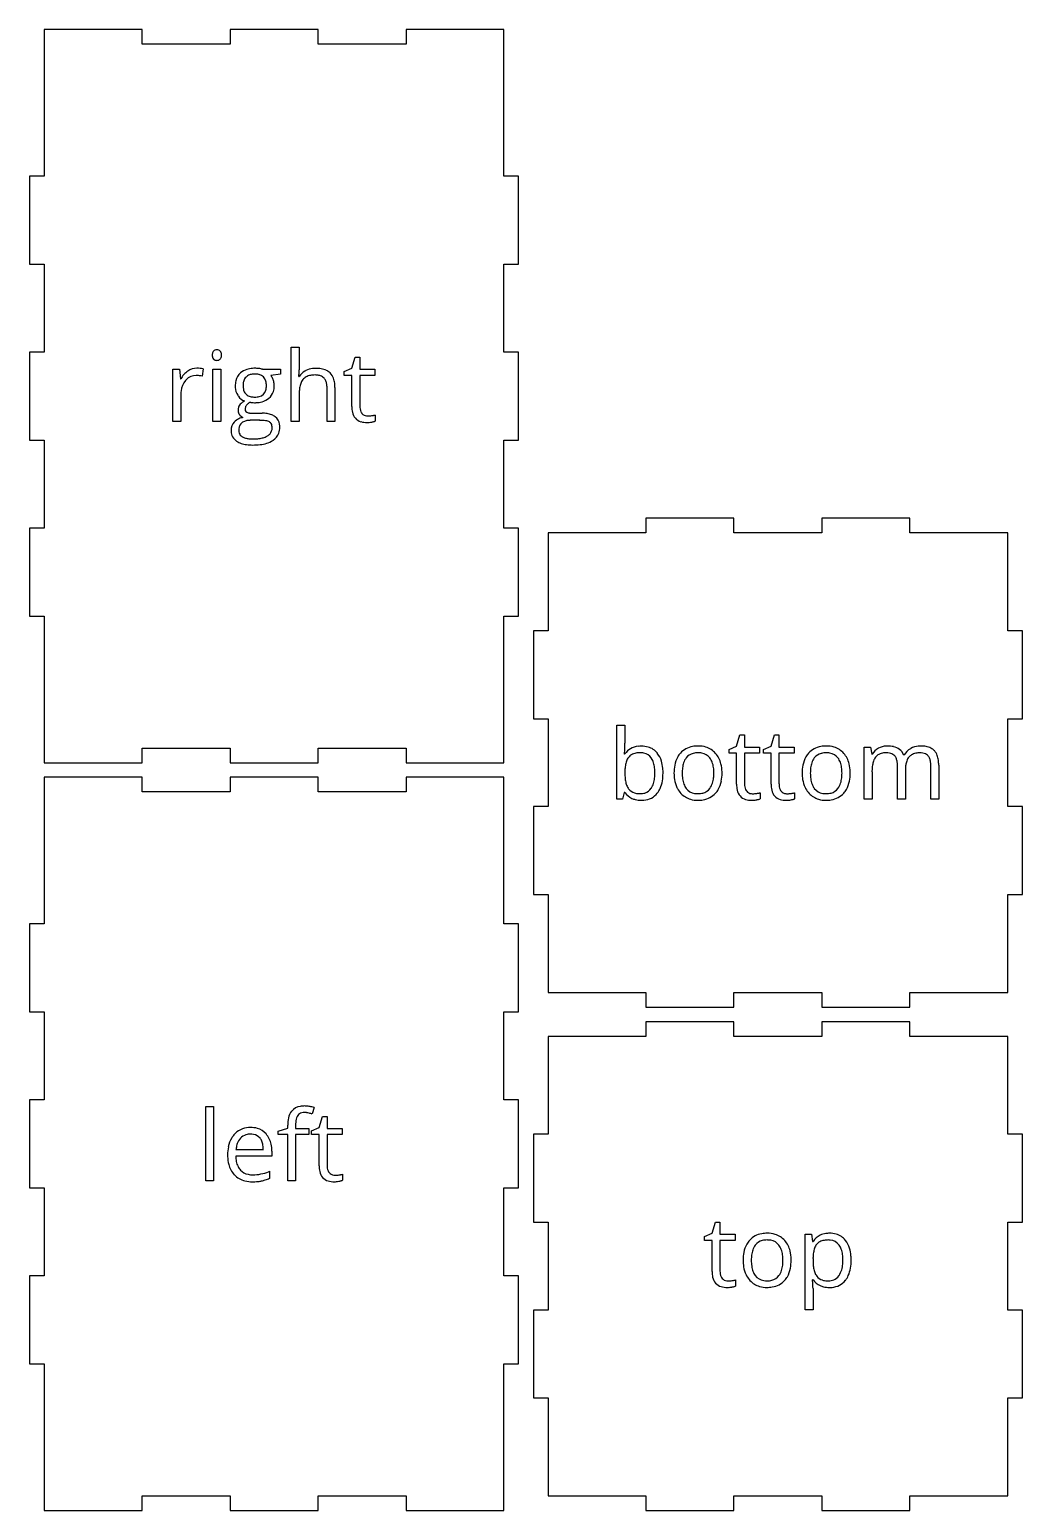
# Model space of a CAD drawing. Header units: inches. Extents: x 0 to 306, y 3 to 306.
# Drawn here: x 103 to 306, y 3 to 306 of the extents above; entities that cross this region are included whole.
import ezdxf

# ---------------------------------------------------------------- set-up
doc = ezdxf.new("R2010")
doc.units = ezdxf.units.IN

msp = doc.modelspace()

# ---------------------------------------------------------------- linework, layer by layer
at = {"layer": 'bottom_labelLayer'}
for p, q in [((223.1, 148.5), (223.1, 163.7)), ((223.1, 163.7), (224.72, 163.7)), ((224.72, 163.7), (224.72, 160)), ((247.55, 159.4), (248.24, 161.68)), ((248.24, 161.68), (249.17, 161.68)), ((249.17, 161.68), (249.17, 159.2)), ((254.61, 159.4), (255.3, 161.68)), ((255.3, 161.68), (256.23, 161.68)), ((256.23, 161.68), (256.23, 159.2)), ((224.64, 157.78), (224.72, 157.78)), ((246.02, 158.72), (247.55, 159.4)), ((246.02, 157.94), (246.02, 158.72)), ((247.55, 157.94), (246.02, 157.94)), ((247.55, 151.58), (247.55, 157.94)), ((249.17, 159.2), (252.28, 159.2)), ((252.28, 157.94), (249.17, 157.94)), ((249.17, 157.94), (249.17, 151.64)), ((252.28, 159.2), (252.28, 157.94)), ((253.08, 158.72), (254.61, 159.4)), ((253.08, 157.94), (253.08, 158.72)), ((254.61, 157.94), (253.08, 157.94)), ((254.61, 151.58), (254.61, 157.94)), ((256.23, 159.2), (259.34, 159.2)), ((259.34, 157.94), (256.23, 157.94)), ((256.23, 157.94), (256.23, 151.64)), ((259.34, 159.2), (259.34, 157.94)), ((273.64, 148.5), (273.64, 159.2)), ((273.64, 159.2), (274.96, 159.2)), ((274.96, 159.2), (275.22, 157.74)), ((275.22, 157.74), (275.3, 157.74)), ((281.74, 157.58), (281.82, 157.58)), ((280.45, 148.5), (280.45, 155.46)), ((287.28, 148.5), (287.28, 155.46)), ((288.9, 155.48), (288.9, 148.5)), ((275.26, 154.12), (275.26, 148.5)), ((282.07, 154.48), (282.07, 148.5)), ((224.26, 148.5), (223.1, 148.5)), ((224.6, 149.88), (224.26, 148.5)), ((224.72, 149.88), (224.6, 149.88)), ((252.36, 149.84), (252.36, 148.6)), ((259.42, 149.84), (259.42, 148.6)), ((275.26, 148.5), (273.64, 148.5)), ((282.07, 148.5), (280.45, 148.5)), ((288.9, 148.5), (287.28, 148.5))]:
    msp.add_line(p, q, dxfattribs=at)
for centre, radius, start, end in [((204.49, 159.37), 20.22, 355.4715, 355.653), ((200.33, 159.66), 24.39, 355.7239, 358.1259), ((190.92, 159.98), 33.8, 358.1123, 0.0484), ((227.74, 155.67), 3.69, 95.1835, 145.1109), ((227.16, 155.75), 2.16, 120.1403, 142.4249), ((227.47, 155.17), 2.82, 100.4469, 119.6701), ((227.81, 153.47), 4.56, 89.5731, 100.7324), ((228.07, 153.84), 5.54, 89.8744, 96.8145), ((227.87, 154.27), 3.75, 78.6781, 90.375), ((228.13, 154.42), 4.95, 74.2393, 90.5624), ((228.19, 155.62), 2.36, 35.5408, 79.8011), ((228.46, 155.63), 3.71, 38.5631, 74.067), ((227.61, 154.97), 4.78, 16.4709, 38.4075), ((239.41, 154.95), 4.48, 138.176, 150.2287), ((239.25, 155.07), 4.29, 99.1759, 137.9833), ((239.29, 155.4), 2.58, 103.4685, 142.3119), ((239.67, 153.1), 6.3, 89.7326, 100.076), ((239.62, 154.16), 3.86, 89.4806, 103.8805), ((239.67, 153.93), 4.09, 79.3454, 90.3175), ((239.76, 153.95), 5.45, 73.5223, 90.5692), ((239.99, 155.32), 2.67, 37.9578, 80.4006), ((240.07, 155.11), 4.24, 41.1446, 73.2134), ((239.46, 154.59), 5.05, 13.5014, 41.0703), ((265.61, 154.95), 4.48, 138.176, 150.2287), ((265.46, 155.07), 4.29, 99.1759, 137.9833), ((265.49, 155.4), 2.58, 103.4685, 142.3119), ((265.87, 153.1), 6.3, 89.7326, 100.076), ((265.82, 154.16), 3.86, 89.4806, 103.8805), ((265.88, 153.93), 4.09, 79.3454, 90.3175), ((265.96, 153.95), 5.45, 73.5223, 90.5692), ((266.19, 155.32), 2.67, 37.9578, 80.4006), ((266.28, 155.11), 4.24, 41.1446, 73.2134), ((265.67, 154.59), 5.05, 13.5014, 41.0703), ((278.04, 156.12), 3.19, 117.121, 149.5424), ((277.65, 155.81), 2.12, 123.702, 142.3022), ((277.86, 155.44), 2.55, 101.1546, 123.0656), ((278.37, 155.55), 3.85, 93.8343, 117.5072), ((278.17, 154), 4.03, 89.5573, 101.4832), ((278.46, 154.75), 4.65, 89.9662, 94.2831), ((278.2, 154.23), 3.8, 85.5238, 90.0794), ((278.51, 154.09), 5.31, 77.5572, 90.5513), ((278.31, 155.33), 2.69, 72.3601, 85.9562), ((278.62, 156.27), 1.7, 41.0611, 72.8993), ((279, 156.21), 3.13, 52.7027, 78.0054), ((279.18, 156.54), 2.77, 22.2098, 51.4971), ((284.76, 155.9), 3.38, 119.4042, 150.1829), ((284.45, 155.78), 2.15, 122.3597, 140.2884), ((285.13, 155.33), 4.07, 118.2585, 120.063), ((285.13, 155.29), 4.1, 95.8635, 117.9693), ((284.69, 155.35), 2.63, 101.0032, 121.7841), ((285, 153.85), 4.17, 89.5621, 101.2962), ((285.27, 154.28), 5.12, 89.9197, 96.2618), ((285.04, 154.26), 3.76, 85.8144, 90.0685), ((285.31, 153.76), 5.64, 79.9361, 90.3804), ((285.14, 155.33), 2.69, 72.6395, 86.2568), ((285.45, 156.26), 1.71, 41.0408, 73.1793), ((285.69, 155.8), 3.57, 62.9723, 80.1665), ((286.08, 156.6), 2.67, 44.229, 62.6229), ((285.97, 156.55), 2.79, 19.5612, 43.3161), ((233.45, 154.06), 8.73, 171.0668, 177.8457), ((229.84, 154.64), 5.07, 160.8926, 171.2334), ((227.68, 155.41), 2.78, 143.3382, 161.256), ((227.92, 155.43), 2.69, 32.7035, 35.5241), ((227.2, 155.02), 3.52, 15.7779, 32.0151), ((224.87, 154.33), 5.95, 6.1649, 16.0397), ((221.27, 153.92), 9.58, 359.7681, 6.3095), ((225.18, 154.21), 7.32, 5.1338, 16.7973), ((222.12, 153.88), 10.41, 359.8779, 5.4094), ((243.18, 153.92), 8.42, 169.2443, 180.3881), ((240.32, 154.48), 5.5, 150.7112, 169.4695), ((245.01, 153.9), 8.57, 173.0086, 180.2464), ((241.91, 154.29), 5.44, 162.0653, 173.1675), ((239.92, 154.96), 3.35, 142.9026, 162.375), ((239.44, 154.93), 3.34, 20.0257, 37.4351), ((237.79, 154.33), 5.1, 7.744, 20.069), ((234.83, 153.9), 8.09, 359.7076, 7.8973), ((237.11, 153.97), 7.48, 1.1277, 13.88), ((269.38, 153.92), 8.42, 169.2443, 180.3881), ((266.52, 154.48), 5.5, 150.7112, 169.4695), ((271.21, 153.9), 8.57, 173.0086, 180.2464), ((268.11, 154.29), 5.44, 162.0653, 173.1675), ((266.12, 154.96), 3.35, 142.9026, 162.375), ((265.64, 154.93), 3.34, 20.0257, 37.4351), ((263.99, 154.33), 5.1, 7.744, 20.069), ((261.03, 153.9), 8.09, 359.7076, 7.8973), ((263.31, 153.97), 7.48, 1.1277, 13.88), ((283.41, 154.26), 8.15, 171.3042, 178.3501), ((280.12, 154.77), 4.82, 161.0235, 171.4469), ((278.14, 155.48), 2.72, 143.077, 161.3914), ((278.41, 156.12), 1.96, 20.7071, 40.0217), ((277.43, 155.75), 3, 7.9865, 20.795), ((275.67, 155.49), 4.78, 359.6948, 8.1472), ((289.2, 154.52), 7.13, 172.3777, 180.1829), ((286.5, 154.89), 4.4, 160.8732, 172.5272), ((284.88, 155.47), 2.68, 140.9765, 161.1699), ((285.23, 156.12), 1.96, 20.7071, 40.0217), ((284.26, 155.75), 3, 7.9865, 20.795), ((282.5, 155.49), 4.78, 359.6948, 8.1472), ((284.27, 155.91), 4.6, 7.5042, 19.9645), ((281.46, 155.52), 7.44, 359.7107, 7.6907), ((237.21, 153.87), 12.49, 177.6177, 180.0426), ((235.44, 153.82), 10.72, 179.7763, 185.7075), ((231.21, 153.38), 6.47, 185.5925, 194.2051), ((228.51, 152.68), 3.67, 193.943, 208.0218), ((227, 152.79), 3.72, 326.7105, 343.6662), ((224.83, 153.46), 5.99, 343.4171, 353.6369), ((221.56, 153.85), 9.29, 353.4935, 0.2206), ((226.33, 153.24), 6.14, 335.8306, 350.8255), ((223.02, 153.81), 9.5, 350.6563, 0.338), ((242.87, 153.83), 8.11, 179.7745, 189.0933), ((240.79, 153.48), 6, 188.9103, 205.3171), ((244.65, 153.82), 8.21, 179.706, 187.9161), ((241.64, 153.39), 5.17, 187.7639, 200.0977), ((239.98, 152.78), 3.4, 200.0846, 216.9132), ((239.31, 152.83), 3.48, 323.0089, 342.6391), ((237.32, 153.48), 5.58, 342.3616, 353.7537), ((234.37, 153.83), 8.54, 353.5363, 0.2014), ((239.04, 153.24), 5.5, 330.2507, 349.4116), ((236.22, 153.81), 8.37, 349.1762, 0.3863), ((235.08, 153.86), 9.51, 359.9919, 1.5419), ((252.65, 151.52), 5.1, 179.3551, 192.8478), ((252.44, 151.62), 3.26, 179.6417, 189.7506), ((259.71, 151.52), 5.1, 179.3551, 192.8478), ((259.5, 151.62), 3.26, 179.6417, 189.7506), ((269.07, 153.83), 8.11, 179.7745, 189.0933), ((266.99, 153.48), 6, 188.9103, 205.3171), ((270.85, 153.82), 8.21, 179.706, 187.9161), ((267.84, 153.39), 5.17, 187.7639, 200.0977), ((266.18, 152.78), 3.4, 200.0846, 216.9132), ((265.51, 152.83), 3.48, 323.0089, 342.6391), ((263.52, 153.48), 5.58, 342.3616, 353.7537), ((260.58, 153.83), 8.54, 353.5363, 0.2014), ((265.24, 153.24), 5.5, 330.2507, 349.4116), ((262.42, 153.81), 8.37, 349.1762, 0.3863), ((261.28, 153.86), 9.51, 359.9919, 1.5419), ((286.54, 154.12), 11.29, 178.0976, 180.0253), ((290.94, 154.48), 8.87, 179.8932, 180.0008), ((227.64, 151.97), 3.59, 215.585, 245.8362), ((227.41, 152.12), 2.44, 208.5536, 217.5605), ((227.32, 152.09), 2.35, 218.169, 253.8047), ((227.91, 152.6), 4.28, 245.9802, 255.5456), ((227.76, 153.43), 3.77, 253.1382, 266.8483), ((227.88, 154.87), 5.21, 266.3776, 270.0511), ((227.92, 152.89), 3.23, 269.3869, 285.8631), ((228.35, 152.16), 3.84, 274.064, 321.4081), ((228.16, 152.03), 2.33, 286.0163, 326.8497), ((227.79, 152.61), 4.56, 321.3161, 335.5436), ((240.17, 153.22), 5.33, 205.656, 208.4461), ((239.37, 152.73), 4.39, 207.7947, 238.6758), ((239.42, 152.84), 4.51, 238.8115, 253.2428), ((239.37, 152.35), 2.66, 217.301, 261.7099), ((239.59, 153.51), 5.21, 253.5437, 270.4182), ((239.65, 153.69), 4.03, 260.5033, 270.2477), ((239.71, 153.43), 3.77, 269.4482, 284.7256), ((240.01, 152.32), 2.62, 284.5662, 322.6334), ((240.06, 152.67), 4.32, 278.8959, 317.9979), ((239.91, 152.79), 4.52, 318.144, 329.7566), ((250.09, 150.83), 2.45, 190.3818, 253.8772), ((251.29, 151.42), 2.09, 189.548, 205.7873), ((250.81, 151.2), 1.57, 206.1294, 221.4084), ((250.59, 152.54), 4.23, 253.7848, 270.8853), ((250.76, 151.16), 1.51, 221.5949, 262.3505), ((250.89, 151.81), 2.17, 261.3266, 270.1913), ((250.9, 154.97), 5.32, 269.8803, 278.3028), ((250.95, 154.56), 4.91, 278.4159, 279.0077), ((250.36, 158.37), 8.77, 278.959, 280.5104), ((251.29, 151.2), 2.82, 283.307, 288.1198), ((250.93, 155.31), 5.66, 280.4848, 282.6268), ((251.43, 153.1), 3.39, 282.5876, 285.5795), ((251.68, 150.04), 1.59, 287.9888, 295.3048), ((251.68, 152.17), 2.43, 285.7232, 286.2567), ((257.15, 150.83), 2.45, 190.3818, 253.8772), ((258.35, 151.42), 2.09, 189.548, 205.7873), ((257.87, 151.2), 1.57, 206.1294, 221.4084), ((257.65, 152.54), 4.23, 253.7848, 270.8853), ((257.82, 151.16), 1.51, 221.5949, 262.3505), ((257.95, 151.81), 2.17, 261.3266, 270.1913), ((257.96, 154.97), 5.32, 269.8803, 278.3028), ((258.01, 154.56), 4.91, 278.4159, 279.0077), ((257.42, 158.37), 8.77, 278.959, 280.5104), ((258.35, 151.2), 2.82, 283.307, 288.1198), ((257.99, 155.31), 5.66, 280.4848, 282.6268), ((258.49, 153.1), 3.39, 282.5876, 285.5795), ((258.74, 150.04), 1.59, 287.9888, 295.3048), ((258.74, 152.17), 2.43, 285.7232, 286.2567), ((266.37, 153.22), 5.33, 205.656, 208.4461), ((265.57, 152.73), 4.39, 207.7947, 238.6758), ((265.62, 152.84), 4.51, 238.8115, 253.2428), ((265.57, 152.35), 2.66, 217.301, 261.7099), ((265.8, 153.51), 5.21, 253.5437, 270.4182), ((265.86, 153.69), 4.03, 260.5033, 270.2477), ((265.91, 153.43), 3.77, 269.4482, 284.7256), ((266.21, 152.32), 2.62, 284.5662, 322.6334), ((266.26, 152.67), 4.32, 278.8959, 317.9979), ((266.11, 152.79), 4.52, 318.144, 329.7566), ((228.05, 153.22), 4.92, 255.7755, 270.3185), ((228.09, 153.8), 5.5, 269.9226, 275.5482), ((239.66, 154.6), 6.29, 269.7503, 279.8033), ((250.66, 152.46), 4.16, 270.0034, 270.7606), ((250.63, 153.36), 5.05, 270.8932, 275.5484), ((250.45, 155.32), 7.03, 275.526, 279.294), ((250.61, 154.37), 6.06, 279.1862, 280.1143), ((250.88, 152.9), 4.56, 280.007, 283.3735), ((257.72, 152.46), 4.16, 270.0034, 270.7606), ((257.69, 153.36), 5.05, 270.8932, 275.5484), ((257.51, 155.32), 7.03, 275.526, 279.294), ((257.67, 154.37), 6.06, 279.1862, 280.1143), ((257.95, 152.9), 4.56, 280.007, 283.3735), ((265.86, 154.6), 6.29, 269.7503, 279.8033)]:
    msp.add_arc(centre, radius, start, end, dxfattribs=at)
at = {"layer": 'bottom_outsideCutPath'}
for p, q in [((247, 206), (229, 206)), ((229, 206), (229, 203)), ((247, 203), (247, 206)), ((283, 206), (265, 206)), ((265, 206), (265, 203)), ((283, 203), (283, 206)), ((209, 203), (209, 183)), ((211, 203), (209, 203)), ((229, 203), (211, 203)), ((265, 203), (247, 203)), ((303, 203), (283, 203)), ((303, 201), (303, 203)), ((303, 183), (303, 201)), ((209, 183), (206, 183)), ((206, 183), (206, 165)), ((306, 183), (303, 183)), ((306, 165), (306, 183)), ((206, 165), (209, 165)), ((209, 165), (209, 147)), ((303, 147), (303, 165)), ((303, 165), (306, 165)), ((209, 147), (206, 147)), ((206, 147), (206, 129)), ((306, 147), (303, 147)), ((306, 129), (306, 147)), ((206, 129), (209, 129)), ((209, 129), (209, 111)), ((303, 109), (303, 129)), ((303, 129), (306, 129)), ((209, 111), (209, 109)), ((209, 109), (229, 109)), ((229, 109), (229, 106)), ((247, 106), (247, 109)), ((247, 109), (265, 109)), ((265, 109), (265, 106)), ((283, 106), (283, 109)), ((283, 109), (301, 109)), ((301, 109), (303, 109)), ((229, 106), (247, 106)), ((265, 106), (283, 106))]:
    msp.add_line(p, q, dxfattribs=at)
at = {"layer": 'left_labelLayer'}
for p, q in [((139.01, 70.45), (139.01, 85.64)), ((139.01, 85.64), (140.63, 85.64)), ((140.63, 85.64), (140.63, 70.45)), ((161.21, 85.41), (160.79, 84.11)), ((157.39, 81.84), (157.39, 81.15)), ((162.18, 81.34), (162.87, 83.63)), ((162.87, 83.63), (163.81, 83.63)), ((163.81, 83.63), (163.81, 81.15)), ((153.85, 80.62), (155.77, 81.21)), ((153.85, 79.89), (153.85, 80.62)), ((155.77, 79.89), (153.85, 79.89)), ((155.77, 81.21), (155.77, 81.8)), ((155.77, 70.45), (155.77, 79.89)), ((157.39, 81.15), (160.11, 81.15)), ((160.11, 79.89), (157.39, 79.89)), ((157.39, 79.89), (157.39, 70.45)), ((160.11, 81.15), (160.11, 79.89)), ((160.65, 80.67), (162.18, 81.34)), ((160.65, 79.89), (160.65, 80.67)), ((162.18, 79.89), (160.65, 79.89)), ((162.18, 73.52), (162.18, 79.89)), ((163.81, 81.15), (166.91, 81.15)), ((166.91, 79.89), (163.81, 79.89)), ((163.81, 79.89), (163.81, 73.59)), ((166.91, 81.15), (166.91, 79.89)), ((145.19, 76.82), (150.79, 76.82)), ((152.53, 76.53), (152.53, 75.51)), ((152.53, 75.51), (145.15, 75.51)), ((140.63, 70.45), (139.01, 70.45)), ((152.07, 72.39), (152.07, 70.94)), ((157.39, 70.45), (155.77, 70.45)), ((166.99, 71.78), (166.99, 70.54))]:
    msp.add_line(p, q, dxfattribs=at)
for centre, radius, start, end in [((158.75, 82.86), 2.84, 98.2552, 139.6203), ((159.19, 80.82), 4.93, 89.6697, 99.9314), ((159.19, 80.53), 5.22, 81.5641, 89.7018), ((158.82, 77.97), 7.81, 75.974, 81.6565), ((158.19, 75.36), 10.49, 73.2964, 76.0946), ((162.34, 81.88), 6.57, 167.5776, 180.6587), ((159.25, 82.6), 3.4, 141.7434, 168.2322), ((162.95, 81.94), 5.56, 171.6528, 178.4383), ((165.04, 81.85), 7.65, 178.1974, 180.0232), ((160.73, 82.27), 3.31, 161.8438, 171.7847), ((159.37, 82.73), 1.88, 145.0689, 162.1802), ((158.97, 82.98), 1.4, 102.7677, 144.338), ((159.17, 82.23), 2.19, 89.4859, 103.4197), ((159.17, 80.93), 3.49, 83.076, 89.7927), ((158.96, 79.21), 5.21, 76.5183, 83.0217), ((158.35, 76.62), 7.87, 71.9613, 76.5919), ((149.21, 76.33), 5.68, 149.4071, 169.1854), ((148.43, 76.74), 4.8, 140.1056, 148.9067), ((147.96, 77.18), 4.15, 92.4763, 140.5386), ((148.48, 77.01), 3.2, 138.0995, 160.5866), ((147.93, 77.49), 2.47, 106.4657, 137.9176), ((148.12, 76.79), 3.2, 89.4422, 106.209), ((148.17, 75.61), 5.73, 89.9638, 93.9176), ((148.17, 76.66), 3.33, 79.6468, 90.291), ((148.22, 76.41), 4.94, 74.2126, 90.545), ((148.41, 77.74), 2.22, 40.0823, 80.6243), ((148.53, 77.55), 3.76, 41.2065, 74.0233), ((148.18, 77.57), 2.51, 23.4821, 39.7072), ((147.94, 77.04), 4.53, 11.5994, 41.1496), ((151.99, 75.77), 8.51, 168.9539, 180.3843), ((151.29, 76.26), 6.12, 172.1546, 174.7616), ((149.9, 76.49), 4.71, 160.3354, 172.5315), ((147.24, 77.18), 3.52, 8.7342, 23.2772), ((145.26, 76.85), 5.52, 359.6745, 8.9225), ((145.93, 76.57), 6.6, 359.6148, 12.0336), ((152.73, 75.71), 9.26, 179.9888, 181.7991), ((150.65, 75.59), 7.17, 181.3575, 194.492), ((148.33, 74.95), 4.77, 194.0877, 223.0538), ((151.66, 75.64), 6.51, 181.1447, 190.8007), ((149.36, 75.18), 4.17, 190.6006, 206.0275), ((148.35, 74.7), 3.04, 206.295, 222.5558), ((167.28, 73.47), 5.1, 179.3551, 192.8478), ((167.07, 73.57), 3.26, 179.6417, 189.7506), ((165.92, 73.37), 2.09, 189.548, 205.7873), ((148.08, 74.77), 4.46, 223.5466, 256.1957), ((148.26, 74.66), 2.95, 223.0645, 258.1401), ((148.54, 76.55), 6.3, 256.0088, 270.4848), ((148.62, 76.13), 4.46, 257.5312, 270.4319), ((148.6, 83.46), 13.21, 269.9669, 271.9931), ((148.62, 80.23), 8.56, 270.1984, 292.209), ((148.72, 80.27), 10.02, 271.912, 275.9727), ((149.07, 77.08), 6.81, 275.9054, 281.6604), ((148.89, 77.69), 7.44, 281.9936, 287.8851), ((148.19, 79.87), 9.73, 287.9023, 293.4862), ((148.21, 81.41), 9.81, 291.8255, 293.1613), ((164.72, 72.77), 2.45, 190.3818, 253.8772), ((165.44, 73.15), 1.57, 206.1294, 221.4084), ((165.22, 74.48), 4.23, 253.7848, 270.8853), ((165.39, 73.11), 1.51, 221.5949, 262.3505), ((165.52, 73.76), 2.17, 261.3266, 270.1913), ((165.29, 74.41), 4.16, 270.0034, 270.7606), ((165.27, 75.3), 5.05, 270.8932, 275.5484), ((165.54, 76.91), 5.32, 269.8803, 278.3028), ((165.08, 77.27), 7.03, 275.526, 279.294), ((165.25, 76.32), 6.06, 279.1862, 280.1143), ((165.59, 76.51), 4.91, 278.4159, 279.0077), ((165.52, 74.84), 4.56, 280.007, 283.3735), ((164.99, 80.32), 8.77, 278.959, 280.5104), ((165.92, 73.15), 2.82, 283.307, 288.1198), ((165.56, 77.26), 5.66, 280.4848, 282.6268), ((166.06, 75.04), 3.39, 282.5876, 285.5795), ((166.31, 71.99), 1.59, 287.9888, 295.3048), ((166.31, 74.12), 2.43, 285.7232, 286.2567)]:
    msp.add_arc(centre, radius, start, end, dxfattribs=at)
at = {"layer": 'left_outsideCutPath'}
for p, q in [((106, 153), (106, 123)), ((108, 153), (106, 153)), ((126, 153), (108, 153)), ((126, 150), (126, 153)), ((162, 153), (144, 153)), ((144, 153), (144, 150)), ((162, 150), (162, 153)), ((200, 153), (180, 153)), ((180, 153), (180, 150)), ((200, 141), (200, 153)), ((144, 150), (126, 150)), ((180, 150), (162, 150)), ((200, 123), (200, 141)), ((106, 123), (103, 123)), ((103, 123), (103, 105)), ((203, 123), (200, 123)), ((203, 105), (203, 123)), ((103, 105), (106, 105)), ((106, 105), (106, 87)), ((200, 87), (200, 105)), ((200, 105), (203, 105)), ((106, 87), (103, 87)), ((103, 87), (103, 69)), ((203, 87), (200, 87)), ((203, 69), (203, 87)), ((103, 69), (106, 69)), ((106, 69), (106, 51)), ((200, 51), (200, 69)), ((200, 69), (203, 69)), ((106, 51), (103, 51)), ((103, 51), (103, 33)), ((203, 51), (200, 51)), ((203, 33), (203, 51)), ((103, 33), (106, 33)), ((106, 33), (106, 15)), ((200, 3), (200, 33)), ((200, 33), (203, 33)), ((106, 15), (106, 3)), ((126, 3), (126, 6)), ((126, 6), (144, 6)), ((144, 6), (144, 3)), ((162, 3), (162, 6)), ((162, 6), (180, 6)), ((180, 6), (180, 3)), ((106, 3), (126, 3)), ((144, 3), (162, 3)), ((180, 3), (198, 3)), ((198, 3), (200, 3))]:
    msp.add_line(p, q, dxfattribs=at)
at = {"layer": 'right_labelLayer'}
for p, q in [((156.49, 225.8), (156.49, 241)), ((156.49, 241), (158.11, 241)), ((158.11, 241), (158.11, 236.4)), ((132.31, 225.8), (132.31, 236.51)), ((132.31, 236.51), (133.65, 236.51)), ((133.65, 236.51), (133.83, 234.53)), ((138.47, 236.59), (138.25, 235.08)), ((140.48, 225.8), (140.48, 236.51)), ((140.48, 236.51), (142.1, 236.51)), ((142.1, 236.51), (142.1, 225.8)), ((150.59, 236.51), (154.29, 236.51)), ((154.29, 236.51), (154.29, 235.48)), ((167.35, 236.03), (168.88, 236.7)), ((168.88, 236.7), (169.57, 238.99)), ((169.57, 238.99), (170.5, 238.99)), ((170.5, 238.99), (170.5, 236.51)), ((170.5, 236.51), (173.61, 236.51)), ((173.61, 236.51), (173.61, 235.25)), ((133.83, 234.53), (133.91, 234.53)), ((154.29, 235.48), (152.31, 235.25)), ((158.03, 235.02), (158.13, 235.02)), ((167.35, 235.25), (167.35, 236.03)), ((168.88, 235.25), (167.35, 235.25)), ((168.88, 228.88), (168.88, 235.25)), ((173.61, 235.25), (170.5, 235.25)), ((170.5, 235.25), (170.5, 228.95)), ((133.93, 231.55), (133.93, 225.8)), ((158.11, 231.4), (158.11, 225.8)), ((163.82, 225.8), (163.82, 232.73)), ((165.44, 232.79), (165.44, 225.8)), ((148.66, 227.5), (150.55, 227.5)), ((133.93, 225.8), (132.31, 225.8)), ((142.1, 225.8), (140.48, 225.8)), ((150.04, 226.05), (148.09, 226.05)), ((158.11, 225.8), (156.49, 225.8)), ((165.44, 225.8), (163.82, 225.8)), ((173.69, 227.14), (173.69, 225.9))]:
    msp.add_line(p, q, dxfattribs=at)
for centre, radius, start, end in [((142.14, 239.42), 1.8, 170.8452, 180.3544), ((142.25, 239.4), 1.91, 179.8806, 185.3686), ((141.46, 239.53), 1.11, 155.9678, 171.0516), ((141.14, 239.68), 0.758, 133.7881, 155.9171), ((141.26, 239.54), 0.937, 92.6446, 133.471), ((141.3, 239.24), 1.24, 89.9694, 93.7641), ((141.31, 239.53), 0.955, 46.3708, 90.8879), ((141.41, 239.63), 0.819, 17.7252, 46.4474), ((140.96, 239.47), 1.29, 4.9428, 18.19), ((140.58, 239.4), 1.68, 349.8345, 0.389), ((140.4, 239.41), 1.85, 359.8847, 5.3182), ((137.18, 233.47), 3.23, 89.6797, 124.4406), ((137.21, 229.26), 7.44, 84.9923, 90.1281), ((137.39, 231.26), 5.43, 78.4892, 85.0266), ((141.66, 239.34), 1.32, 184.9925, 198.2041), ((141.21, 239.18), 0.837, 197.7933, 224.8942), ((141.25, 239.24), 0.91, 225.1301, 249.9001), ((141.29, 239.35), 1.03, 250.5, 270.5978), ((141.31, 239.27), 0.946, 269.1788, 314.2808), ((141.42, 239.17), 0.791, 313.6154, 332.2678), ((141.19, 239.28), 1.06, 332.6323, 350.0706), ((148.37, 233.17), 3.44, 106.2189, 131.5378), ((148.9, 231.47), 5.22, 93.633, 106.5409), ((149.07, 229.54), 7.16, 89.938, 94.0268), ((149.1, 230.49), 6.21, 82.5852, 90.185), ((149.29, 231.96), 4.73, 74.0089, 82.5695), ((143.53, 236.38), 14.58, 357.8674, 0.0683), ((161.34, 232.51), 4.16, 96.6653, 116.3782), ((161.5, 231.42), 5.26, 89.8927, 96.9959), ((161.55, 230.11), 6.58, 80.6863, 90.3537), ((161.96, 232.52), 4.13, 65.6023, 80.8844), ((138.68, 231.84), 5.47, 139.4139, 150.6033), ((137.65, 231.74), 3.7, 138.9576, 174.5422), ((137.7, 232.68), 4.18, 124.2322, 139.4161), ((137.75, 231.64), 3.84, 135.6209, 138.8378), ((137.06, 232.42), 2.81, 89.6335, 137.0881), ((137.07, 231.43), 3.8, 87.3437, 89.966), ((137.01, 230.25), 4.98, 81.5884, 87.1916), ((136.7, 228.11), 7.14, 77.4454, 81.636), ((149.72, 233.08), 4.68, 166.8196, 180.4839), ((148.17, 233.47), 3.08, 132.3288, 167.3341), ((150.9, 233.09), 4.26, 175.3393, 180.0864), ((149.67, 233.21), 3.03, 162.5912, 175.7343), ((148.64, 233.54), 1.95, 135.584, 163.0016), ((148.57, 233.59), 1.87, 122.5211, 134.9967), ((148.74, 233.28), 2.22, 101.062, 121.9739), ((148.99, 232.12), 3.4, 89.5859, 101.3334), ((149.05, 232), 3.53, 76.1095, 90.7028), ((149.51, 233.62), 1.84, 13.9536, 77.6674), ((147.93, 233.16), 3.49, 359.1806, 15.0432), ((150.25, 233.61), 2.63, 29.4584, 38.3577), ((149.17, 233), 3.87, 23.1846, 29.5422), ((148.14, 232.54), 5, 21.2507, 23.3489), ((149.89, 233.24), 3.12, 6.8505, 20.9872), ((149.01, 233.12), 4.01, 359.8711, 7.0432), ((151.76, 235.91), 6.34, 351.9713, 354.9619), ((148.48, 236.19), 9.63, 354.9829, 357.8944), ((160.88, 233.31), 3.24, 119.8316, 147.9726), ((162.84, 232), 4.69, 160.1567, 171.5313), ((160.97, 232.7), 2.7, 140.6208, 160.5049), ((160.62, 232.94), 2.27, 118.4551, 139.6706), ((161.27, 232.7), 3.96, 116.6658, 120.4183), ((160.97, 232.25), 3.05, 100.1068, 118.0847), ((161.32, 230.42), 4.91, 89.5919, 100.3595), ((161.37, 231.03), 4.3, 84.0197, 90.1511), ((161.53, 232.41), 2.9, 71.0828, 84.3691), ((161.89, 233.43), 1.83, 43.3791, 71.5386), ((161.79, 233.38), 1.93, 22.7025, 42.342), ((160.93, 233.02), 2.86, 8.4931, 22.658), ((162.45, 233.62), 2.92, 46.7401, 65.4131), ((159.23, 232.75), 4.58, 359.6714, 8.6877), ((162.49, 233.73), 2.82, 19.2204, 45.7661), ((160.86, 233.13), 4.56, 6.4734, 19.6468), ((158.43, 232.81), 7.01, 359.7945, 6.7744), ((138.85, 231.55), 4.92, 173.6908, 180.0883), ((149.13, 233.04), 4.09, 179.9759, 183.6207), ((148.39, 232.96), 3.35, 183.0161, 212.3123), ((148.53, 233.06), 3.52, 212.4714, 215.8876), ((148, 232.63), 2.84, 215.1641, 247.4748), ((149.8, 233.06), 3.16, 179.5618, 191.6529), ((148.7, 232.82), 2.04, 191.3555, 213.366), ((148.44, 232.67), 1.73, 213.9574, 227.7971), ((148.67, 232.94), 2.1, 228.2621, 254.7341), ((148.96, 233.95), 3.14, 254.4016, 267.4349), ((149.04, 234.98), 4.17, 267.0155, 270.0323), ((149.09, 234.34), 3.53, 269.2257, 284.3773), ((149.57, 232.66), 1.79, 282.7797, 346.4829), ((149.6, 233.33), 3.6, 284.9316, 310.6223), ((148.13, 233.07), 3.28, 345.4362, 0.7466), ((149.98, 232.88), 3.01, 310.6098, 342.0924), ((149.3, 233.07), 3.72, 342.565, 0.5958), ((168.57, 231.4), 10.46, 178.108, 180.023), ((165.87, 231.53), 7.75, 171.3203, 178.3407), ((147.47, 228.14), 1.85, 161.7226, 180.4843), ((147.47, 228.13), 1.86, 179.9838, 182.9376), ((147.12, 228.09), 1.5, 182.1768, 215.3415), ((147.26, 228.2), 1.64, 144.4963, 161.335), ((147.81, 227.8), 2.32, 132.7259, 144.1479), ((148.68, 226.87), 3.59, 125.2213, 132.8656), ((149.55, 225.65), 5.09, 121.2352, 125.3795), ((148.28, 228.37), 1.22, 147.5369, 180.2592), ((147.9, 228.35), 0.84, 179.2919, 198.358), ((147.74, 228.31), 0.678, 199.2291, 239.5691), ((148.68, 228.1), 1.7, 128.0882, 147.1401), ((147.87, 228.49), 0.9, 238.22, 239.846), ((147.97, 228.71), 1.14, 240.7302, 254.5027), ((149.42, 227.18), 2.88, 117.3935, 128.4095), ((148.29, 229.78), 2.25, 254.1637, 262.2123), ((148.53, 231.49), 3.99, 262.0556, 267.2084), ((148.89, 234.07), 4.4, 259.4963, 263.3904), ((148.65, 233.67), 6.17, 267.092, 270.0863), ((148.98, 234.87), 5.21, 263.4837, 270.1271), ((148.99, 236.7), 7.04, 269.9692, 272.9312), ((149.12, 235.01), 5.35, 272.5335, 285.258), ((150.59, 220.87), 6.64, 81.5744, 90.306), ((150.95, 223.24), 4.23, 68.3671, 81.7399), ((173.98, 228.82), 5.1, 179.3551, 192.8478), ((171.42, 228.13), 2.45, 190.3818, 253.8772), ((173.77, 228.93), 3.26, 179.6417, 189.7506), ((172.62, 228.72), 2.09, 189.548, 205.7873), ((172.14, 228.5), 1.57, 206.1294, 221.4084), ((172.09, 228.46), 1.51, 221.5949, 262.3505), ((146.67, 224.03), 2.48, 138.3916, 181.0053), ((146.94, 223.8), 2.83, 113.8121, 138.3496), ((148.35, 224.03), 2.59, 168.2581, 180.382), ((147.43, 222.72), 4.01, 102.2871, 114.1173), ((147.49, 224.23), 1.71, 130.7945, 169.0414), ((147.52, 228.38), 2, 215.465, 217.1747), ((147.28, 228.18), 1.68, 216.5862, 245.4969), ((147.61, 224.08), 1.9, 117.2305, 130.5023), ((147.84, 223.6), 2.43, 99.8103, 116.823), ((148.07, 222.32), 3.73, 89.6435, 100.0209), ((150.06, 215.73), 10.31, 86.5055, 90.1399), ((150.33, 219.94), 6.1, 81.4172, 86.5756), ((150.76, 222.73), 3.28, 73.41, 81.5907), ((151.27, 224.39), 1.54, 58.9972, 73.8586), ((151.52, 224.84), 1.02, 31.5095, 58.0778), ((150.82, 224.47), 1.77, 319.0766, 1.1407), ((151.25, 224.7), 1.33, 10.6609, 30.9362), ((151.43, 224.46), 2.93, 52.188, 68.2501), ((150.4, 224.52), 2.19, 359.5461, 10.9905), ((151.76, 224.91), 2.37, 8.6201, 51.8982), ((150.65, 224.6), 3.51, 340.5269, 0.7201), ((150.6, 224.66), 3.56, 359.7431, 9.7326), ((171.92, 229.84), 4.23, 253.7848, 270.8853), ((172.22, 229.11), 2.17, 261.3266, 270.1913), ((171.99, 229.77), 4.16, 270.0034, 270.7606), ((171.97, 230.66), 5.05, 270.8932, 275.5484), ((172.23, 232.27), 5.32, 269.8803, 278.3028), ((171.78, 232.63), 7.03, 275.526, 279.294), ((171.94, 231.68), 6.06, 279.1862, 280.1143), ((172.28, 231.86), 4.91, 278.4159, 279.0077), ((172.22, 230.2), 4.56, 280.007, 283.3735), ((171.69, 235.67), 8.77, 278.959, 280.5104), ((172.62, 228.51), 2.82, 283.307, 288.1198), ((172.26, 232.62), 5.66, 280.4848, 282.6268), ((172.76, 230.4), 3.39, 282.5876, 285.5795), ((173.01, 227.34), 1.59, 287.9888, 295.3048), ((173.01, 229.48), 2.43, 285.7232, 286.2567), ((147.62, 223.99), 3.42, 179.9785, 183.0227), ((146.83, 223.91), 2.63, 182.208, 207.7462), ((146.76, 223.93), 2.58, 208.9036, 236.4232), ((147.44, 224.9), 3.77, 235.9668, 251.2229), ((147.39, 223.99), 1.63, 179.2207, 200.9356), ((147.19, 223.94), 1.43, 202.0287, 236.1457), ((148.08, 226.79), 5.76, 251.2102, 262.7064), ((147.48, 224.31), 1.9, 235.0634, 238.5042), ((147.82, 224.92), 2.6, 239.1066, 254.4863), ((148.28, 226.48), 4.22, 254.2324, 263.4938), ((148.56, 228.88), 6.64, 263.4108, 270.1457), ((148.59, 230.47), 8.22, 269.908, 270.0009), ((148.63, 233.14), 10.9, 269.7957, 275.3991), ((149.04, 228.95), 6.69, 275.2957, 283.3516), ((149.2, 229.06), 8.03, 276.494, 286.4954), ((149.7, 226.21), 3.87, 283.1371, 295.8573), ((150.19, 225.14), 2.69, 296.4048, 301.8009), ((150.12, 226.03), 4.86, 286.2542, 302.528), ((150.39, 224.87), 2.36, 301.2231, 318.6238), ((150.62, 225.16), 3.86, 303.1871, 304.172), ((151.16, 224.47), 2.98, 302.9904, 339.5495), ((148.53, 230.08), 9.08, 262.5635, 270.2699), ((148.63, 233.85), 12.85, 269.7545, 276.617)]:
    msp.add_arc(centre, radius, start, end, dxfattribs=at)
at = {"layer": 'right_outsideCutPath'}
for p, q in [((106, 306), (106, 276)), ((108, 306), (106, 306)), ((126, 306), (108, 306)), ((126, 303), (126, 306)), ((144, 303), (126, 303)), ((162, 306), (144, 306)), ((144, 306), (144, 303)), ((162, 303), (162, 306)), ((180, 303), (162, 303)), ((200, 306), (180, 306)), ((180, 306), (180, 303)), ((200, 294), (200, 306)), ((200, 276), (200, 294)), ((106, 276), (103, 276)), ((103, 276), (103, 258)), ((203, 276), (200, 276)), ((203, 258), (203, 276)), ((103, 258), (106, 258)), ((106, 258), (106, 240)), ((200, 240), (200, 258)), ((200, 258), (203, 258)), ((106, 240), (103, 240)), ((103, 240), (103, 222)), ((203, 240), (200, 240)), ((203, 222), (203, 240)), ((103, 222), (106, 222)), ((106, 222), (106, 204)), ((200, 204), (200, 222)), ((200, 222), (203, 222)), ((106, 204), (103, 204)), ((103, 204), (103, 186)), ((203, 204), (200, 204)), ((203, 186), (203, 204)), ((103, 186), (106, 186)), ((106, 186), (106, 168)), ((200, 156), (200, 186)), ((200, 186), (203, 186)), ((106, 168), (106, 156)), ((126, 156), (126, 159)), ((126, 159), (144, 159)), ((144, 159), (144, 156)), ((162, 156), (162, 159)), ((162, 159), (180, 159)), ((180, 159), (180, 156)), ((106, 156), (126, 156)), ((144, 156), (162, 156)), ((180, 156), (198, 156)), ((198, 156), (200, 156))]:
    msp.add_line(p, q, dxfattribs=at)
at = {"layer": 'top_labelLayer'}
for p, q in [((242.54, 59.71), (243.23, 61.99)), ((243.23, 61.99), (244.16, 61.99)), ((244.16, 61.99), (244.16, 59.51)), ((241.01, 59.04), (242.54, 59.71)), ((241.01, 58.25), (241.01, 59.04)), ((242.54, 58.25), (241.01, 58.25)), ((242.54, 51.89), (242.54, 58.25)), ((244.16, 59.51), (247.27, 59.51)), ((247.27, 58.25), (244.16, 58.25)), ((244.16, 58.25), (244.16, 51.96)), ((247.27, 59.51), (247.27, 58.25)), ((261.57, 44.01), (261.57, 59.51)), ((261.57, 59.51), (262.88, 59.51)), ((262.88, 59.51), (263.11, 58.05)), ((263.11, 58.05), (263.19, 58.05)), ((263.19, 54.53), (263.19, 54.17)), ((247.35, 50.15), (247.35, 48.91)), ((263.19, 50.19), (263.07, 50.19)), ((263.19, 48.41), (263.19, 44.01)), ((263.19, 44.01), (261.57, 44.01))]:
    msp.add_line(p, q, dxfattribs=at)
for centre, radius, start, end in [((253.54, 55.26), 4.48, 138.176, 150.2287), ((253.38, 55.38), 4.29, 99.1759, 137.9833), ((253.42, 55.71), 2.58, 103.4685, 142.3119), ((253.8, 53.41), 6.3, 89.7326, 100.076), ((253.75, 54.47), 3.86, 89.4806, 103.8805), ((253.81, 54.24), 4.09, 79.3454, 90.3175), ((253.89, 54.26), 5.45, 73.5223, 90.5692), ((254.12, 55.63), 2.67, 37.9578, 80.4006), ((254.21, 55.42), 4.24, 41.1446, 73.2134), ((253.6, 54.9), 5.05, 13.5014, 41.0703), ((266.76, 55.54), 4.36, 132.3565, 144.9196), ((266.09, 56.27), 3.37, 115.4006, 132.3118), ((265.6, 56.08), 2.14, 118.5569, 141.0243), ((265.95, 55.41), 2.89, 100.0868, 118.1918), ((266.35, 55.64), 4.06, 97.7066, 114.8822), ((266.28, 53.66), 4.67, 89.5904, 100.3502), ((266.53, 54.45), 5.25, 89.8469, 97.9474), ((266.32, 54.84), 3.49, 84.0379, 90.0848), ((266.6, 54.74), 4.97, 74.1924, 90.5785), ((266.47, 55.8), 2.52, 35.4482, 85.2267), ((266.94, 55.99), 3.67, 38.0523, 74.0417), ((265.99, 55.26), 4.87, 16.3356, 37.9091), ((257.31, 54.23), 8.42, 169.2443, 180.3881), ((254.45, 54.79), 5.5, 150.7112, 169.4695), ((259.14, 54.21), 8.57, 173.0086, 180.2464), ((256.04, 54.6), 5.44, 162.0653, 173.1675), ((254.05, 55.27), 3.35, 142.9026, 162.375), ((253.57, 55.24), 3.34, 20.0257, 37.4351), ((251.92, 54.64), 5.1, 7.744, 20.069), ((248.96, 54.21), 8.09, 359.7076, 7.8973), ((251.24, 54.28), 7.48, 1.1277, 13.88), ((270.96, 54.55), 7.77, 171.0868, 178.3248), ((273.5, 54.43), 10.32, 178.0662, 179.4474), ((267.95, 55.04), 4.72, 160.2896, 171.2453), ((266.12, 55.71), 2.78, 141.889, 160.5973), ((265.74, 55.25), 3.44, 19.8991, 35.898), ((264.1, 54.66), 5.18, 7.715, 19.886), ((261.13, 54.23), 8.18, 359.7108, 7.861), ((263.5, 54.5), 7.47, 4.5767, 16.6089), ((260.43, 54.19), 10.56, 359.9003, 4.9018), ((247.64, 51.83), 5.1, 179.3551, 192.8478), ((247.43, 51.93), 3.26, 179.6417, 189.7506), ((257, 54.14), 8.11, 179.7745, 189.0933), ((254.92, 53.79), 6, 188.9103, 205.3171), ((258.78, 54.13), 8.21, 179.706, 187.9161), ((255.77, 53.7), 5.17, 187.7639, 200.0977), ((254.11, 53.09), 3.4, 200.0846, 216.9132), ((253.44, 53.14), 3.48, 323.0089, 342.6391), ((251.45, 53.79), 5.58, 342.3616, 353.7537), ((248.51, 54.14), 8.54, 353.5363, 0.2014), ((253.17, 53.55), 5.5, 330.2507, 349.4116), ((250.35, 54.12), 8.37, 349.1762, 0.3863), ((249.21, 54.17), 9.51, 359.9919, 1.5419), ((273.91, 54.13), 10.72, 179.7763, 185.7075), ((269.68, 53.69), 6.47, 185.5925, 194.2051), ((266.97, 52.99), 3.67, 193.943, 208.0218), ((265.29, 53.31), 3.92, 325.5754, 344.1505), ((263.26, 53.91), 6.03, 343.9336, 355.1137), ((260.67, 54.17), 8.64, 354.8402, 0.1175), ((264.8, 53.55), 6.14, 335.8306, 350.8255), ((261.49, 54.12), 9.5, 350.6563, 0.338), ((245.08, 51.14), 2.45, 190.3818, 253.8772), ((246.28, 51.73), 2.09, 189.548, 205.7873), ((245.8, 51.51), 1.57, 206.1294, 221.4084), ((245.58, 52.85), 4.23, 253.7848, 270.8853), ((245.75, 51.47), 1.51, 221.5949, 262.3505), ((245.88, 52.12), 2.17, 261.3266, 270.1913), ((245.65, 52.77), 4.16, 270.0034, 270.7606), ((245.62, 53.67), 5.05, 270.8932, 275.5484), ((245.89, 55.28), 5.32, 269.8803, 278.3028), ((245.44, 55.63), 7.03, 275.526, 279.294), ((245.6, 54.68), 6.06, 279.1862, 280.1143), ((245.94, 54.87), 4.91, 278.4159, 279.0077), ((245.88, 53.21), 4.56, 280.007, 283.3735), ((245.35, 58.68), 8.77, 278.959, 280.5104), ((246.28, 51.51), 2.82, 283.307, 288.1198), ((245.92, 55.62), 5.66, 280.4848, 282.6268), ((246.42, 53.41), 3.39, 282.5876, 285.5795), ((246.67, 50.35), 1.59, 287.9888, 295.3048), ((246.67, 52.48), 2.43, 285.7232, 286.2567), ((254.3, 53.53), 5.33, 205.656, 208.4461), ((253.5, 53.04), 4.39, 207.7947, 238.6758), ((253.55, 53.15), 4.51, 238.8115, 253.2428), ((253.5, 52.66), 2.66, 217.301, 261.7099), ((253.73, 53.82), 5.21, 253.5437, 270.4182), ((253.79, 54), 4.03, 260.5033, 270.2477), ((253.79, 54.91), 6.29, 269.7503, 279.8033), ((253.84, 53.74), 3.77, 269.4482, 284.7256), ((254.14, 52.63), 2.62, 284.5662, 322.6334), ((254.19, 52.98), 4.32, 278.8959, 317.9979), ((254.04, 53.1), 4.52, 318.144, 329.7566), ((247.85, 48.26), 15.34, 2.9503, 7.2021), ((250.33, 48.4), 12.86, 0.0318, 2.9016), ((266.11, 52.28), 3.59, 215.585, 245.8362), ((265.88, 52.43), 2.44, 208.5536, 217.5605), ((265.79, 52.4), 2.35, 218.169, 253.8047), ((266.38, 52.91), 4.28, 245.9802, 255.5456), ((266.22, 53.74), 3.77, 253.1382, 266.8483), ((266.52, 53.53), 4.92, 255.7755, 270.3185), ((266.35, 55.19), 5.21, 266.3776, 270.0511), ((266.39, 52.7), 2.73, 269.2257, 292.043), ((266.55, 54.11), 5.5, 269.9226, 275.5482), ((266.81, 52.47), 3.84, 274.064, 321.4081), ((266.43, 52.48), 2.51, 293.143, 324.1354), ((265.88, 52.95), 3.23, 323.1616, 325.0154), ((266.26, 52.92), 4.56, 321.3161, 335.5436)]:
    msp.add_arc(centre, radius, start, end, dxfattribs=at)
at = {"layer": 'top_outsideCutPath'}
for p, q in [((209, 100), (209, 80)), ((211, 100), (209, 100)), ((229, 100), (211, 100)), ((247, 103), (229, 103)), ((229, 103), (229, 100)), ((247, 100), (247, 103)), ((265, 100), (247, 100)), ((283, 103), (265, 103)), ((265, 103), (265, 100)), ((283, 100), (283, 103)), ((303, 100), (283, 100)), ((303, 98), (303, 100)), ((303, 80), (303, 98)), ((209, 80), (206, 80)), ((206, 80), (206, 62)), ((306, 80), (303, 80)), ((306, 62), (306, 80)), ((206, 62), (209, 62)), ((209, 62), (209, 44)), ((303, 44), (303, 62)), ((303, 62), (306, 62)), ((209, 44), (206, 44)), ((206, 44), (206, 26)), ((306, 44), (303, 44)), ((306, 26), (306, 44)), ((206, 26), (209, 26)), ((209, 26), (209, 8)), ((303, 6), (303, 26)), ((303, 26), (306, 26)), ((209, 8), (209, 6)), ((209, 6), (229, 6)), ((229, 6), (229, 3)), ((247, 3), (247, 6)), ((247, 6), (265, 6)), ((265, 6), (265, 3)), ((283, 3), (283, 6)), ((283, 6), (301, 6)), ((301, 6), (303, 6)), ((229, 3), (247, 3)), ((265, 3), (283, 3))]:
    msp.add_line(p, q, dxfattribs=at)

doc.saveas('drawing.dxf')
